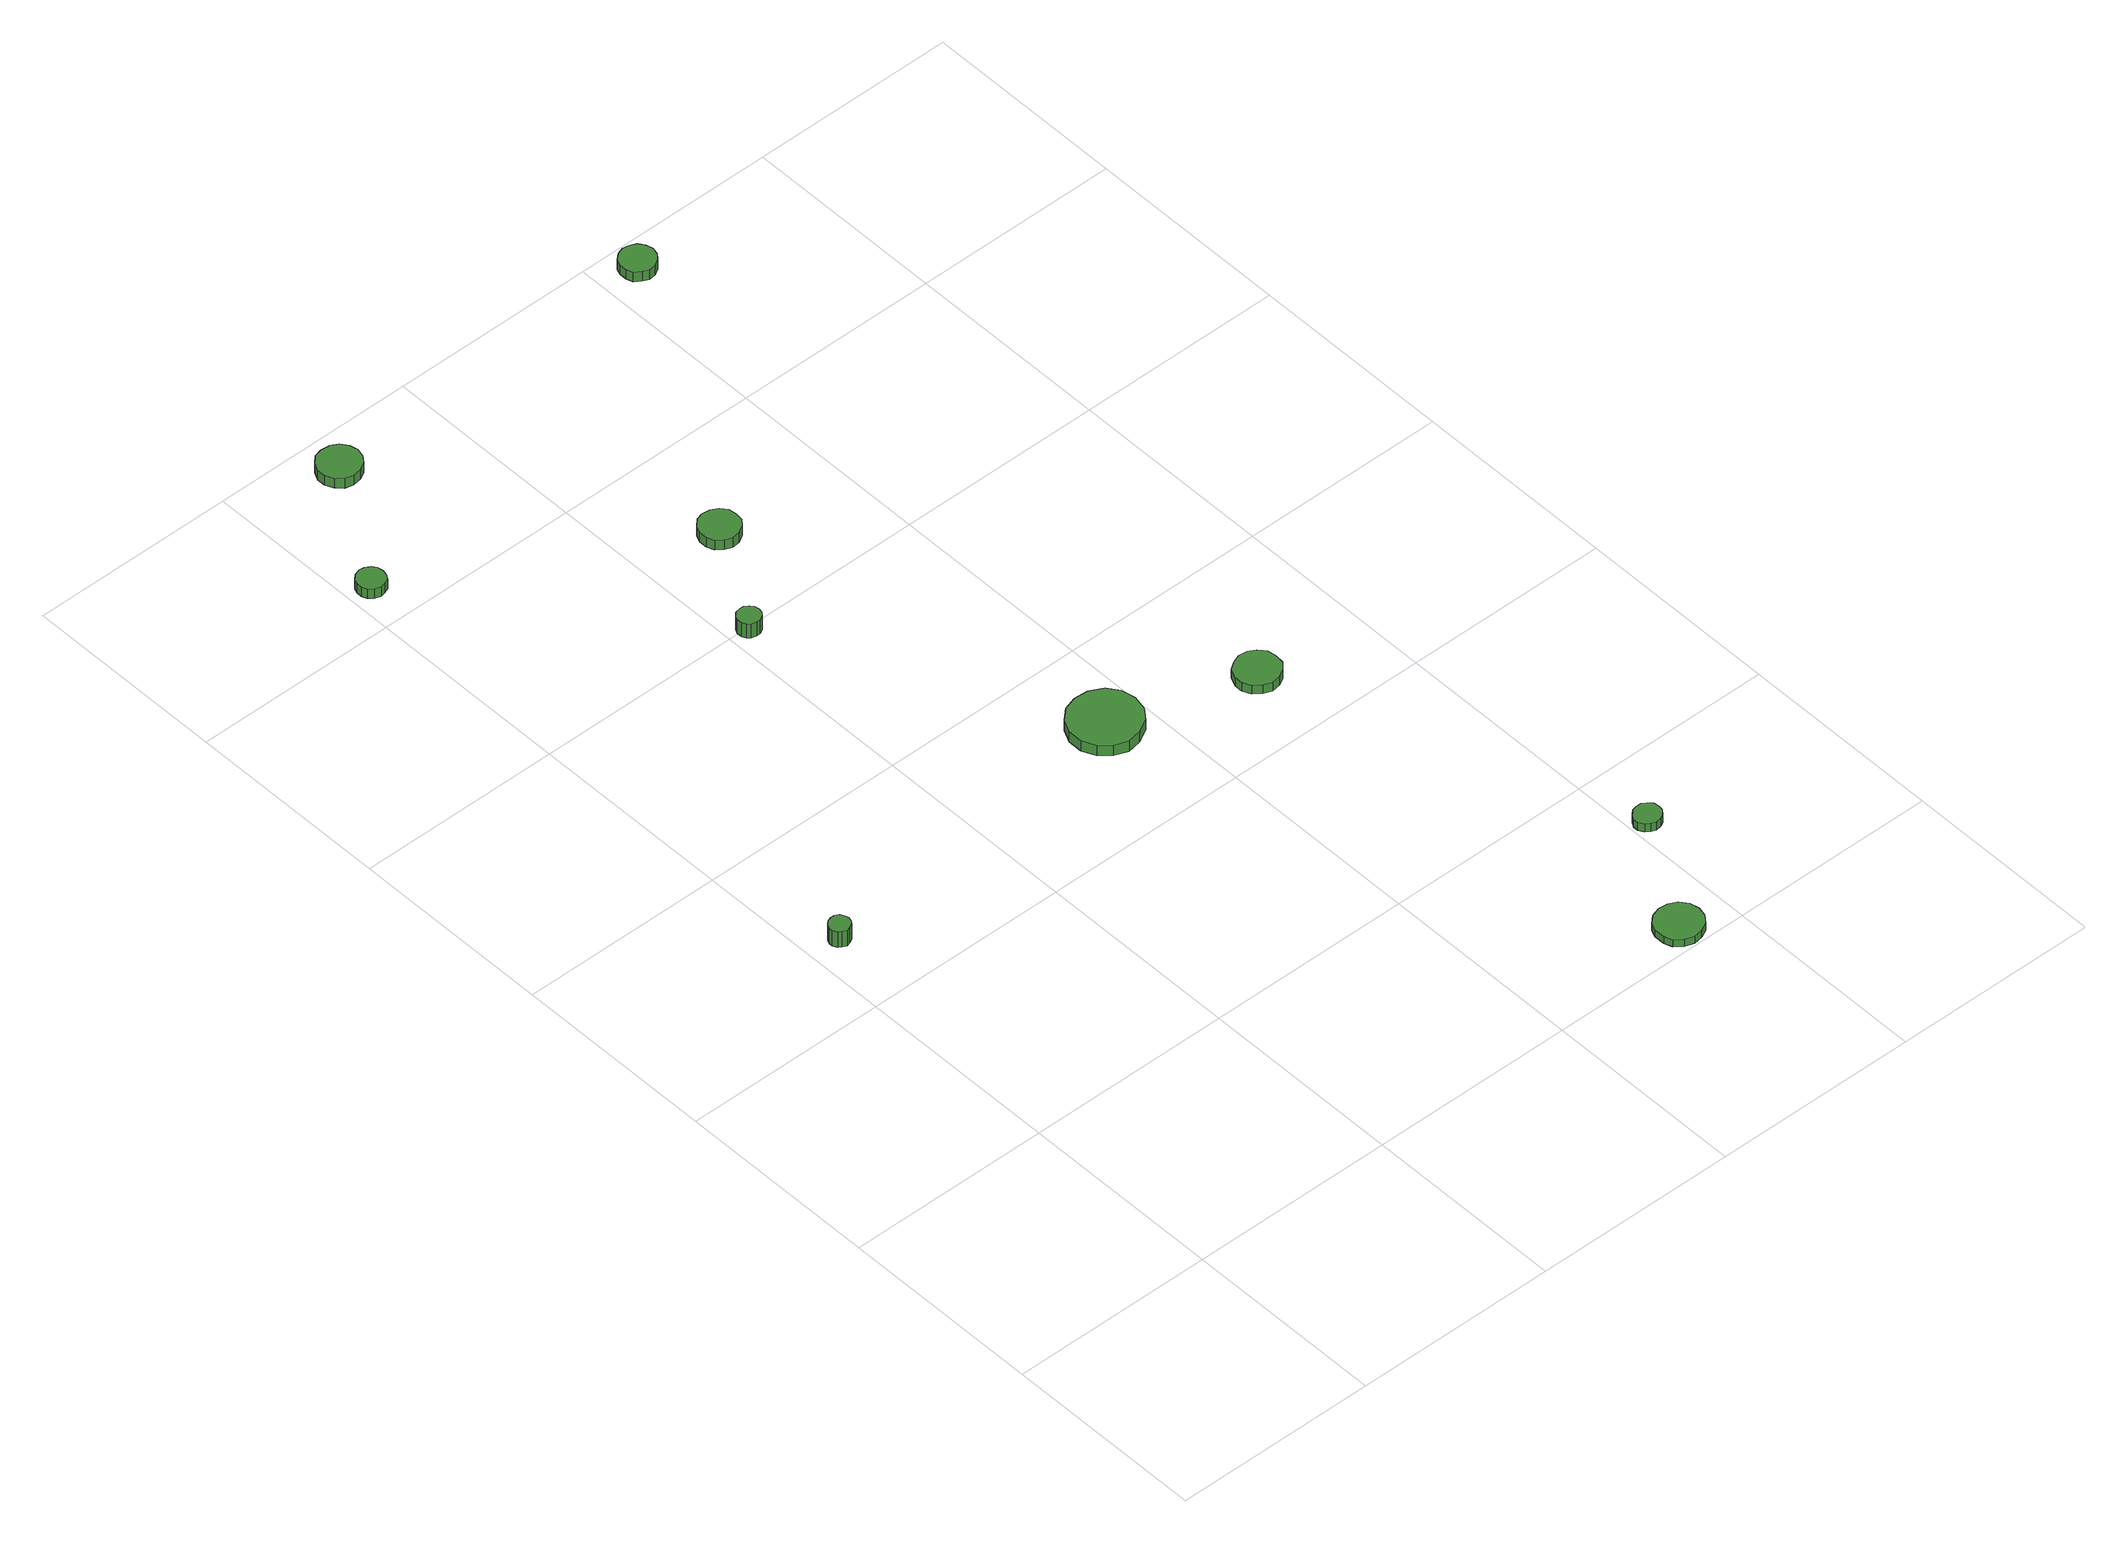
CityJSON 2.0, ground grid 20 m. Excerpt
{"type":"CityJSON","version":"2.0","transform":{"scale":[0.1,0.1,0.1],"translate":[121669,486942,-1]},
"CityObjects":{
"tree1":{"type":"SolitaryVegetationObject","attributes":{"function":"something"},"geometry":[{"type":"MultiSurface","lod":"1","boundaries":[[[0,1,2,3,4,5,6,7,8,9,10,11,12,13,14]],[[15,16,17,18,19,20,21,22,23,24,25,26,27,28,29]],[[0,29,28,1]],[[1,28,27,2]],[[2,27,26,3]],[[3,26,25,4]],[[4,25,24,5]],[[5,24,23,6]],[[6,23,22,7]],[[7,22,21,8]],[[8,21,20,9]],[[9,20,19,10]],[[10,19,18,11]],[[11,18,17,12]],[[12,17,16,13]],[[13,16,15,14]],[[14,15,29,0]]]}]},
"tree2":{"type":"SolitaryVegetationObject","attributes":{"function":"something"},"geometry":[{"type":"MultiSurface","lod":"1","boundaries":[[[30,31,32,33,34,35,36,37,38,39,40,41,42,43,44]],[[45,46,47,48,49,50,51,52,53,54,55,56,57,58,59]],[[30,59,58,31]],[[31,58,57,32]],[[32,57,56,33]],[[33,56,55,34]],[[34,55,54,35]],[[35,54,53,36]],[[36,53,52,37]],[[37,52,51,38]],[[38,51,50,39]],[[39,50,49,40]],[[40,49,48,41]],[[41,48,47,42]],[[42,47,46,43]],[[43,46,45,44]],[[44,45,59,30]]]}]},
"tree3":{"type":"SolitaryVegetationObject","attributes":{"function":"something"},"geometry":[{"type":"MultiSurface","lod":"1","boundaries":[[[60,61,62,63,64,65,66,67,68,69,70,71,72,73,74]],[[75,76,77,78,79,80,81,82,83,84,85,86,87,88,89]],[[60,89,88,61]],[[61,88,87,62]],[[62,87,86,63]],[[63,86,85,64]],[[64,85,84,65]],[[65,84,83,66]],[[66,83,82,67]],[[67,82,81,68]],[[68,81,80,69]],[[69,80,79,70]],[[70,79,78,71]],[[71,78,77,72]],[[72,77,76,73]],[[73,76,75,74]],[[74,75,89,60]]]}]},
"tree4":{"type":"SolitaryVegetationObject","attributes":{"function":"something"},"geometry":[{"type":"MultiSurface","lod":"1","boundaries":[[[90,91,92,93,94,95,96,97,98,99,100,101,102,103,104]],[[105,106,107,108,109,110,111,112,113,114,115,116,117,118,119]],[[90,119,118,91]],[[91,118,117,92]],[[92,117,116,93]],[[93,116,115,94]],[[94,115,114,95]],[[95,114,113,96]],[[96,113,112,97]],[[97,112,111,98]],[[98,111,110,99]],[[99,110,109,100]],[[100,109,108,101]],[[101,108,107,102]],[[102,107,106,103]],[[103,106,105,104]],[[104,105,119,90]]]}]},
"tree5":{"type":"SolitaryVegetationObject","attributes":{"function":"something"},"geometry":[{"type":"MultiSurface","lod":"1","boundaries":[[[120,121,122,123,124,125,126,127,128,129,130,131,132,133,134]],[[135,136,137,138,139,140,141,142,143,144,145,146,147,148,149]],[[120,149,148,121]],[[121,148,147,122]],[[122,147,146,123]],[[123,146,145,124]],[[124,145,144,125]],[[125,144,143,126]],[[126,143,142,127]],[[127,142,141,128]],[[128,141,140,129]],[[129,140,139,130]],[[130,139,138,131]],[[131,138,137,132]],[[132,137,136,133]],[[133,136,135,134]],[[134,135,149,120]]]}]},
"tree6":{"type":"SolitaryVegetationObject","attributes":{"function":"something"},"geometry":[{"type":"MultiSurface","lod":"1","boundaries":[[[150,151,152,153,154,155,156,157,158,159,160,161,162,163,164]],[[165,166,167,168,169,170,171,172,173,174,175,176,177,178,179]],[[150,179,178,151]],[[151,178,177,152]],[[152,177,176,153]],[[153,176,175,154]],[[154,175,174,155]],[[155,174,173,156]],[[156,173,172,157]],[[157,172,171,158]],[[158,171,170,159]],[[159,170,169,160]],[[160,169,168,161]],[[161,168,167,162]],[[162,167,166,163]],[[163,166,165,164]],[[164,165,179,150]]]}]},
"tree7":{"type":"SolitaryVegetationObject","attributes":{"function":"something"},"geometry":[{"type":"MultiSurface","lod":"1","boundaries":[[[180,181,182,183,184,185,186,187,188,189,190,191,192,193,194]],[[195,196,197,198,199,200,201,202,203,204,205,206,207,208,209]],[[180,209,208,181]],[[181,208,207,182]],[[182,207,206,183]],[[183,206,205,184]],[[184,205,204,185]],[[185,204,203,186]],[[186,203,202,187]],[[187,202,201,188]],[[188,201,200,189]],[[189,200,199,190]],[[190,199,198,191]],[[191,198,197,192]],[[192,197,196,193]],[[193,196,195,194]],[[194,195,209,180]]]}]},
"tree8":{"type":"SolitaryVegetationObject","attributes":{"function":"something"},"geometry":[{"type":"MultiSurface","lod":"1","boundaries":[[[210,211,212,213,214,215,216,217,218,219,220,221,222,223,224]],[[225,226,227,228,229,230,231,232,233,234,235,236,237,238,239]],[[210,239,238,211]],[[211,238,237,212]],[[212,237,236,213]],[[213,236,235,214]],[[214,235,234,215]],[[215,234,233,216]],[[216,233,232,217]],[[217,232,231,218]],[[218,231,230,219]],[[219,230,229,220]],[[220,229,228,221]],[[221,228,227,222]],[[222,227,226,223]],[[223,226,225,224]],[[224,225,239,210]]]}]},
"tree9":{"type":"SolitaryVegetationObject","attributes":{"function":"something"},"geometry":[{"type":"MultiSurface","lod":"1","boundaries":[[[240,241,242,243,244,245,246,247,248,249,250,251,252,253,254]],[[255,256,257,258,259,260,261,262,263,264,265,266,267,268,269]],[[240,269,268,241]],[[241,268,267,242]],[[242,267,266,243]],[[243,266,265,244]],[[244,265,264,245]],[[245,264,263,246]],[[246,263,262,247]],[[247,262,261,248]],[[248,261,260,249]],[[249,260,259,250]],[[250,259,258,251]],[[251,258,257,252]],[[252,257,256,253]],[[253,256,255,254]],[[254,255,269,240]]]}]},
"tree10":{"type":"SolitaryVegetationObject","attributes":{"function":"something"}},
"tree11":{"type":"SolitaryVegetationObject","attributes":{"function":"something"}},
"tree12":{"type":"SolitaryVegetationObject","attributes":{"function":"something"}},
"tree13":{"type":"SolitaryVegetationObject","attributes":{"function":"something"}},
"tree14":{"type":"SolitaryVegetationObject","attributes":{"function":"something"},"geometry":[{"type":"MultiSurface","lod":"1","boundaries":[[[270,271,272,273,274,275,276,277,278,279,280,281,282,283,284]],[[285,286,287,288,289,290,291,292,293,294,295,296,297,298,299]],[[270,299,298,271]],[[271,298,297,272]],[[272,297,296,273]],[[273,296,295,274]],[[274,295,294,275]],[[275,294,293,276]],[[276,293,292,277]],[[277,292,291,278]],[[278,291,290,279]],[[279,290,289,280]],[[280,289,288,281]],[[281,288,287,282]],[[282,287,286,283]],[[283,286,285,284]],[[284,285,299,270]]]}]}
},
"vertices":[
[41,478,24],[40,482,24],[38,486,24],[34,488,24],[30,488,24],[26,487,24],[23,484,24],[21,480,24],[21,476,24],[23,472,24],[26,470,24],[30,468,24],[34,469,24],[38,471,24],[40,474,24],[40,474,6],[38,471,6],[34,469,6],[30,468,6],[26,470,6],[23,472,6],[21,476,6],[21,480,6],[23,484,6],[26,487,6],[30,488,6],[34,488,6],[38,486,6],[40,482,6],[41,478,6],
[35,1042,17],[34,1048,17],[31,1052,17],[26,1055,17],[21,1056,17],[15,1054,17],[11,1050,17],[9,1045,17],[9,1040,17],[11,1035,17],[15,1031,17],[21,1029,17],[26,1030,17],[31,1032,17],[34,1037,17],[34,1037,6],[31,1032,6],[26,1030,6],[21,1029,6],[15,1031,6],[11,1035,6],[9,1040,6],[9,1045,6],[11,1050,6],[15,1054,6],[21,1056,6],[26,1055,6],[31,1052,6],[34,1048,6],[35,1042,6],
[115,1161,17],[113,1169,17],[108,1176,17],[101,1180,17],[92,1181,17],[84,1179,17],[78,1173,17],[74,1165,17],[74,1157,17],[78,1149,17],[84,1143,17],[92,1141,17],[101,1142,17],[108,1146,17],[113,1153,17],[113,1153,6],[108,1146,6],[101,1142,6],[92,1141,6],[84,1143,6],[78,1149,6],[74,1157,6],[74,1165,6],[78,1173,6],[84,1179,6],[92,1181,6],[101,1180,6],[108,1176,6],[113,1169,6],[115,1161,6],
[231,797,22],[230,802,22],[227,805,22],[223,808,22],[219,808,22],[214,807,22],[211,804,22],[209,800,22],[209,795,22],[211,791,22],[214,788,22],[219,787,22],[223,787,22],[227,789,22],[230,793,22],[230,793,6],[227,789,6],[223,787,6],[219,787,6],[214,788,6],[211,791,6],[209,795,6],[209,800,6],[211,804,6],[214,807,6],[219,808,6],[223,808,6],[227,805,6],[230,802,6],[231,797,6],
[393,515,18],[390,529,18],[382,540,18],[369,547,18],[355,548,18],[342,544,18],[332,535,18],[326,522,18],[326,508,18],[332,495,18],[342,486,18],[355,481,18],[369,483,18],[382,490,18],[390,501,18],[390,501,6],[382,490,6],[369,483,6],[355,481,6],[342,486,6],[332,495,6],[326,508,6],[326,522,6],[332,535,6],[342,544,6],[355,548,6],[369,547,6],[382,540,6],[390,529,6],[393,515,6],
[295,896,17],[294,904,17],[289,910,17],[282,914,17],[274,915,17],[267,913,17],[261,907,17],[258,900,17],[258,892,17],[261,885,17],[267,880,17],[274,877,17],[282,878,17],[289,882,17],[294,888,17],[294,888,6],[289,882,6],[282,878,6],[274,877,6],[267,880,6],[261,885,6],[258,892,6],[258,900,6],[261,907,6],[267,913,6],[274,915,6],[282,914,6],[289,910,6],[294,904,6],[295,896,6],
[573,23,15],[571,32,15],[565,40,15],[557,44,15],[548,45,15],[539,42,15],[532,36,15],[529,28,15],[529,18,15],[532,10,15],[539,4,15],[548,1,15],[557,2,15],[565,6,15],[571,14,15],[571,14,7],[565,6,7],[557,2,7],[548,1,7],[539,4,7],[532,10,7],[529,18,7],[529,28,7],[532,36,7],[539,42,7],[548,45,7],[557,44,7],[565,40,7],[571,32,7],[573,23,7],
[513,475,16],[512,484,16],[506,491,16],[499,495,16],[490,496,16],[482,493,16],[475,488,16],[471,479,16],[471,471,16],[475,463,16],[482,457,16],[490,454,16],[499,455,16],[506,459,16],[512,466,16],[512,466,6],[506,459,6],[499,455,6],[490,454,6],[482,457,6],[475,463,6],[471,471,6],[471,479,6],[475,488,6],[482,493,6],[490,496,6],[499,495,6],[506,491,6],[512,484,6],[513,475,6],
[629,134,15],[628,139,15],[624,143,15],[620,146,15],[615,146,15],[610,145,15],[606,141,15],[603,136,15],[603,131,15],[606,126,15],[610,123,15],[615,121,15],[620,122,15],[624,124,15],[628,129,15],[628,129,6],[624,124,6],[620,122,6],[615,121,6],[610,123,6],[606,126,6],[603,131,6],[603,136,6],[606,141,6],[610,145,6],[615,146,6],[620,146,6],[624,143,6],[628,139,6],[629,134,6],
[454,1173,16],[452,1180,16],[448,1186,16],[442,1189,16],[435,1190,16],[429,1188,16],[423,1183,16],[421,1177,16],[421,1170,16],[423,1163,16],[429,1159,16],[435,1156,16],[442,1157,16],[448,1161,16],[452,1166,16],[452,1166,5],[448,1161,5],[442,1157,5],[435,1156,5],[429,1159,5],[423,1163,5],[421,1170,5],[421,1177,5],[423,1183,5],[429,1188,5],[435,1190,5],[442,1189,5],[448,1186,5],[452,1180,5],[454,1173,5]
]}
